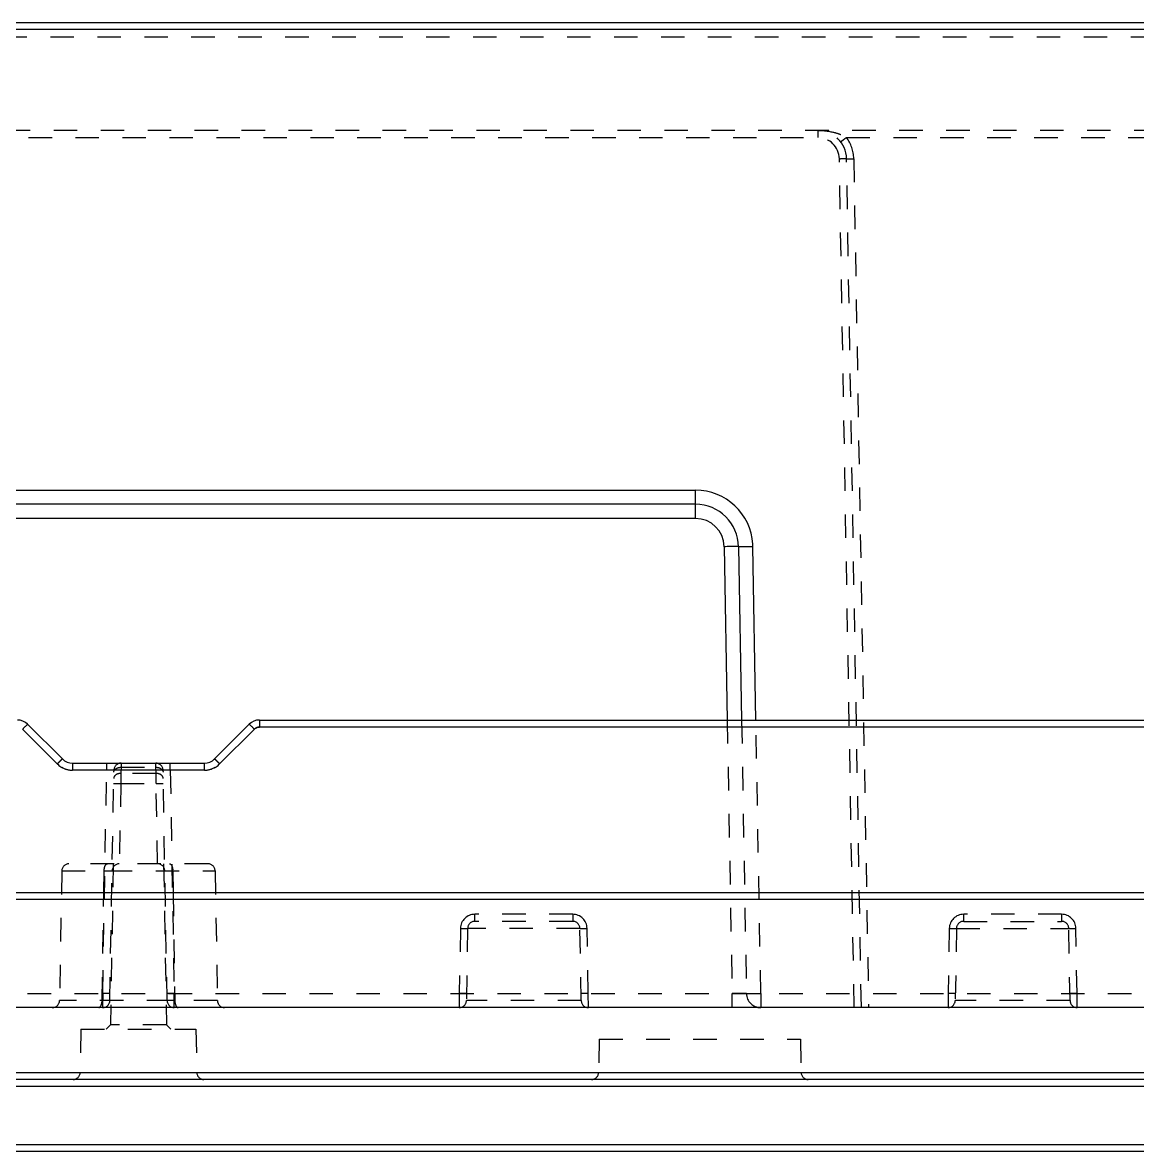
# Model space of a CAD drawing. Header units: millimetres. Extents: x 1803 to 4269, y -6912 to 1836.
# Drawn here: x 2945.9 to 3023.4, y -171.3 to -92.8 of the extents above; entities that cross this region are included whole.
import ezdxf

# ---------------------------------------------------------------- set-up
doc = ezdxf.new("R2010")
doc.units = ezdxf.units.MM
doc.header["$LTSCALE"] = 16.335
doc.linetypes.add('HIDDEN', pattern=[0.2, 0.1, -0.1])
doc.layers.get('0').update_dxf_attribs({"linetype": 'CONTINUOUS'})
doc.layers.add('DEFAULT_2', color=8, linetype='HIDDEN')

msp = doc.modelspace()

# ---------------------------------------------------------------- linework, layer by layer
at = {"color": 7, "linetype": 'Continuous'}
for p, q in [((2843.226, -92.834), (3101.726, -92.834)), ((3098.413, -93.325), (2847.039, -93.325)), ((2847.598, -125.351), (2992.667, -125.351)), ((2992.667, -127.316), (2992.667, -125.351)), ((2992.667, -126.334), (2847.598, -126.334)), ((2992.667, -127.316), (2847.632, -127.316)), ((2994.667, -129.281), (2994.877, -141.334)), ((2995.667, -129.281), (2995.877, -141.334)), ((2996.877, -141.334), (2996.667, -129.282)), ((2945.865, -141.971), (2948.28, -144.386)), ((2946.219, -141.627), (2948.633, -144.041)), ((2959.219, -144.041), (2961.633, -141.627)), ((2959.573, -144.386), (2961.987, -141.971)), ((2962.34, -141.334), (3097.593, -141.334)), ((2962.34, -141.334), (2962.34, -141.825)), ((3097.593, -141.825), (2962.34, -141.825)), ((2949.34, -144.334), (2958.512, -144.334)), ((2949.34, -144.334), (2949.34, -144.825)), ((2958.512, -144.825), (2958.512, -144.334)), ((2958.512, -144.825), (2949.34, -144.825)), ((3095.757, -153.825), (2849.195, -153.825)), ((2849.196, -153.334), (3095.757, -153.334)), ((3105.206, -161.334), (2710.726, -161.334)), ((2851.798, -165.842), (3032.744, -165.842)), ((3032.743, -166.334), (2851.798, -166.334)), ((3033.584, -166.825), (2871.095, -166.825)), ((2860.701, -170.842), (3033.798, -170.842)), ((3033.813, -171.334), (2711.392, -171.334))]:
    msp.add_line(p, q, dxfattribs=at)
for centre, radius, start, end in [((2992.667, -129.351), 4, 3.44924, 89.99365), ((2992.667, -129.334), 3, 1.00443, 89.99822), ((2992.667, -129.316), 2, 0.99965, 89.99384), ((2992.705, -129.351), 3.962, 1.00248, 3.4773), ((2945.512, -142.334), 1, 44.99992, 90), ((2962.34, -142.334), 1, 90, 135.00008), ((2949.333, -143.332), 1.49, 225.00265, 227.70871), ((2949.346, -143.318), 1.509, 227.72038, 239.96126), ((2949.34, -143.334), 1, 224.99997, 270), ((2958.512, -143.334), 1, 270, 315.00005), ((2958.507, -143.318), 1.509, 300.03885, 312.27965), ((2958.519, -143.332), 1.49, 312.29128, 314.99735)]:
    msp.add_arc(centre, radius, start, end, dxfattribs=at)
for points, knots in [([(2995.667, -129.281), (2995.667, -129.28), (2995.657, -129.28), (2995.646, -129.277), (2995.62, -129.277), (2995.588, -129.276), (2995.546, -129.275), (2995.474, -129.274), (2995.365, -129.274), (2995.215, -129.274), (2995.045, -129.276), (2994.859, -129.278), (2994.732, -129.28), (2994.667, -129.281)], [0, 0, 0, 0, 0.005121, 0.019616, 0.043456, 0.076482, 0.118452, 0.168889, 0.29306, 0.444437, 0.617359, 0.805359, 1, 1, 1, 1]), ([(2996.667, -129.281), (2996.544, -129.283), (2996.362, -129.286), (2996.126, -129.288), (2995.97, -129.289), (2995.856, -129.288), (2995.782, -129.287), (2995.74, -129.287), (2995.709, -129.285), (2995.685, -129.285), (2995.675, -129.283), (2995.667, -129.283), (2995.667, -129.281)], [0, 0, 0, 0, 0.367943, 0.546914, 0.706787, 0.8363, 0.887694, 0.929386, 0.960979, 0.982859, 0.995625, 1, 1, 1, 1]), ([(2946.219, -141.627), (2946.218, -141.626), (2946.215, -141.63), (2946.211, -141.633), (2946.202, -141.641), (2946.184, -141.657), (2946.154, -141.686), (2946.11, -141.729), (2946.056, -141.782), (2945.973, -141.864), (2945.909, -141.928), (2945.865, -141.971)], [0, 0, 0, 0, 0.00486, 0.019002, 0.042347, 0.074764, 0.166251, 0.292336, 0.450008, 0.628763, 1, 1, 1, 1]), ([(2961.987, -141.971), (2961.944, -141.928), (2961.879, -141.864), (2961.796, -141.782), (2961.742, -141.729), (2961.698, -141.686), (2961.668, -141.657), (2961.65, -141.641), (2961.642, -141.633), (2961.637, -141.63), (2961.634, -141.626), (2961.633, -141.627)], [0, 0, 0, 0, 0.371237, 0.549992, 0.707664, 0.833749, 0.925236, 0.957653, 0.980998, 0.99514, 1, 1, 1, 1]), ([(2948.28, -144.386), (2948.323, -144.342), (2948.387, -144.279), (2948.47, -144.197), (2948.524, -144.143), (2948.569, -144.1), (2948.599, -144.072), (2948.616, -144.056), (2948.625, -144.047), (2948.63, -144.044), (2948.633, -144.04), (2948.633, -144.041)], [0, 0, 0, 0, 0.371237, 0.549992, 0.707664, 0.833749, 0.925236, 0.957653, 0.980998, 0.99514, 1, 1, 1, 1]), ([(2959.219, -144.041), (2959.22, -144.04), (2959.223, -144.044), (2959.227, -144.047), (2959.236, -144.056), (2959.254, -144.072), (2959.284, -144.1), (2959.328, -144.143), (2959.382, -144.197), (2959.465, -144.279), (2959.529, -144.342), (2959.573, -144.386)], [0, 0, 0, 0, 0.00486, 0.019002, 0.042347, 0.074764, 0.166251, 0.292336, 0.450008, 0.628763, 1, 1, 1, 1])]:
    msp.add_open_spline(points, degree=3, knots=knots, dxfattribs=at)
for points in [[(2961.987, -141.971), (2962.048, -141.91), (2962.128, -141.865), (2962.211, -141.842)], [(2962.211, -141.842), (2962.253, -141.831), (2962.297, -141.825), (2962.34, -141.825)], [(2948.59, -144.624), (2948.814, -144.753), (2949.082, -144.825), (2949.34, -144.825)], [(2958.512, -144.825), (2958.771, -144.825), (2959.038, -144.753), (2959.262, -144.624)]]:
    msp.add_open_spline(points, degree=3, dxfattribs=at)
at = {"layer": 'DEFAULT_2', "color": 8, "linetype": 'HIDDEN'}
for p, q in [((2843.257, -93.816), (3101.695, -93.816)), ((3096.682, -100.334), (2848.271, -100.334)), ((3001.176, -100.334), (3001.176, -100.825)), ((2848.27, -100.825), (3001.176, -100.825)), ((3003.163, -100.825), (3072.323, -100.825)), ((3003.706, -161.334), (3002.676, -102.299)), ((3004.206, -161.334), (3003.176, -102.299)), ((3003.676, -102.299), (3004.706, -161.334)), ((2994.877, -141.334), (2995.209, -160.351)), ((2995.877, -141.334), (2996.209, -160.351)), ((2997.209, -160.351), (2996.877, -141.334)), ((2951.714, -144.334), (2951.714, -144.825)), ((2952.714, -144.334), (2952.712, -144.62)), ((2955.141, -144.62), (2955.138, -144.334)), ((2956.138, -144.825), (2956.138, -144.334)), ((2951.443, -160.351), (2951.714, -144.825)), ((2951.935, -160.842), (2952.214, -144.825)), ((2952.704, -145.047), (2952.698, -145.743)), ((2952.712, -144.62), (2952.704, -145.047)), ((2955.148, -145.047), (2952.704, -145.047)), ((2952.712, -144.62), (2955.141, -144.62)), ((2955.148, -145.047), (2955.141, -144.62)), ((2955.154, -145.743), (2955.148, -145.047)), ((2955.918, -160.842), (2955.638, -144.825)), ((2956.138, -144.825), (2956.409, -160.351)), ((2952.698, -145.743), (2952.601, -151.334)), ((2952.698, -145.743), (2955.154, -145.743)), ((2955.252, -151.334), (2955.154, -145.743)), ((2958.759, -151.334), (2949.093, -151.334)), ((2952.176, -151.334), (2951.981, -162.534)), ((2955.676, -151.334), (2955.872, -162.534)), ((2948.592, -151.825), (2948.435, -160.842)), ((2948.592, -151.825), (2959.26, -151.825)), ((2951.516, -153.334), (2951.54, -151.825)), ((2956.313, -151.825), (2956.337, -153.334)), ((2959.26, -151.825), (2959.418, -160.842)), ((2951.396, -160.842), (2951.516, -153.334)), ((2956.337, -153.334), (2956.457, -160.842)), ((2984.13, -154.842), (2977.322, -154.842)), ((2977.322, -155.334), (2977.322, -154.842)), ((2984.129, -155.334), (2977.324, -155.334)), ((2984.13, -154.842), (2984.13, -155.334)), ((3018.13, -154.842), (3011.322, -154.842)), ((3011.322, -155.334), (3011.322, -154.842)), ((3011.322, -155.334), (3018.13, -155.334)), ((3018.13, -154.842), (3018.13, -155.334)), ((2976.322, -155.825), (2976.243, -160.351)), ((2976.822, -155.825), (2976.735, -160.842)), ((2984.63, -155.825), (2976.822, -155.825)), ((2984.718, -160.842), (2984.63, -155.825)), ((2985.209, -160.351), (2985.13, -155.825)), ((3010.322, -155.825), (3010.243, -160.351)), ((3010.822, -155.825), (3010.735, -160.842)), ((3010.822, -155.825), (3018.63, -155.825)), ((3018.718, -160.842), (3018.63, -155.825)), ((3019.209, -160.351), (3019.13, -155.825)), ((2848.209, -160.351), (3097.243, -160.351)), ((2959.418, -160.842), (2948.435, -160.842)), ((2951.443, -160.351), (2951.435, -161.334)), ((2956.418, -161.334), (2956.409, -160.351)), ((2976.243, -160.351), (2976.235, -161.334)), ((2984.718, -160.842), (2976.735, -160.842)), ((2985.218, -161.334), (2985.209, -160.351)), ((2995.209, -161.334), (2995.209, -160.351)), ((2997.209, -160.351), (2997.209, -161.334)), ((3010.243, -160.351), (3010.235, -161.334)), ((3018.718, -160.842), (3010.735, -160.842)), ((3019.218, -161.334), (3019.209, -160.351)), ((2949.926, -162.834), (2949.874, -165.842)), ((2949.926, -162.834), (2957.926, -162.834)), ((2951.981, -162.534), (2951.675, -162.834)), ((2955.872, -162.534), (2951.981, -162.534)), ((2955.872, -162.534), (2956.177, -162.834)), ((2957.926, -162.834), (2957.979, -165.842)), ((2985.976, -163.534), (2985.936, -165.842)), ((2985.977, -163.534), (2999.975, -163.534)), ((2999.976, -163.534), (3000.016, -165.842))]:
    msp.add_line(p, q, dxfattribs=at)
for centre, radius, start, end in [((3001.176, -102.334), 2, 1, 90), ((3001.176, -102.325), 1.5, 0.99967, 89.99386), ((3001.176, -102.342), 2.5, 0.99803, 37.37316), ((2952.714, -144.834), 0.5, 90, 179), ((2955.138, -144.834), 0.5, 1, 90), ((2949.34, -143.325), 1.5, 239.96126, 270.00274), ((2958.512, -143.325), 1.5, 269.99708, 300.03885), ((2949.092, -151.834), 0.5, 90, 179), ((2952.592, -151.834), 0.5, 90, 179), ((2955.26, -151.834), 0.5, 1, 90), ((2958.76, -151.834), 0.5, 1, 90), ((2955.305, -151.834), 1.008, 0.50229, 4.6723), ((2977.322, -155.842), 1, 90.00263, 179.00327), ((2977.322, -155.834), 0.5, 90, 179), ((2984.13, -155.842), 1, 0.99711, 89.99652), ((2984.13, -155.834), 0.5, 1, 90), ((3011.322, -155.842), 1, 90.00263, 179.00327), ((3011.322, -155.834), 0.5, 90, 179), ((3018.13, -155.842), 1, 0.99711, 89.99652), ((3018.13, -155.834), 0.5, 1, 90), ((2947.935, -160.834), 0.5, 270, 359), ((2951.435, -160.834), 0.5, 270, 359), ((2956.418, -160.834), 0.5, 181, 270), ((2959.918, -160.834), 0.5, 181, 270), ((2976.235, -160.834), 0.5, 270, 359), ((2985.218, -160.834), 0.5, 181, 270), ((2997.209, -160.334), 1, 180.99985, 270), ((3010.235, -160.834), 0.5, 270, 359), ((3019.218, -160.834), 0.5, 181, 270), ((2949.374, -165.834), 0.5, 270, 359), ((2958.479, -165.834), 0.5, 181, 270), ((2985.436, -165.834), 0.5, 270, 359), ((3000.516, -165.834), 0.5, 181, 270)]:
    msp.add_arc(centre, radius, start, end, dxfattribs=at)
for points, knots in [([(3001.176, -100.334), (3001.524, -100.334), (3002.05, -100.387), (3002.713, -100.583), (3003.023, -100.733), (3003.163, -100.825)], [0, 0, 0, 0, 0.504762, 0.757669, 1, 1, 1, 1]), ([(3002.765, -101.12), (3002.766, -101.12), (3002.769, -101.117), (3002.775, -101.115), (3002.785, -101.107), (3002.804, -101.094), (3002.838, -101.069), (3002.887, -101.033), (3002.949, -100.987), (3003.042, -100.917), (3003.114, -100.862), (3003.163, -100.825)], [0, 0, 0, 0, 0.004896, 0.019055, 0.042417, 0.07485, 0.166372, 0.292489, 0.450186, 0.628938, 1, 1, 1, 1]), ([(3002.676, -102.299), (3002.739, -102.298), (3002.832, -102.296), (3002.95, -102.295), (3003.025, -102.295), (3003.086, -102.295), (3003.128, -102.296), (3003.152, -102.297), (3003.165, -102.297), (3003.171, -102.298), (3003.176, -102.298), (3003.176, -102.299)], [0, 0, 0, 0, 0.38185, 0.555134, 0.706574, 0.830886, 0.923122, 0.956173, 0.980151, 0.994803, 1, 1, 1, 1]), ([(3003.176, -102.299), (3003.176, -102.3), (3003.181, -102.299), (3003.186, -102.301), (3003.199, -102.301), (3003.223, -102.302), (3003.265, -102.302), (3003.327, -102.303), (3003.405, -102.302), (3003.522, -102.301), (3003.614, -102.3), (3003.676, -102.299)], [0, 0, 0, 0, 0.004999, 0.019229, 0.042669, 0.075191, 0.166913, 0.293241, 0.451112, 0.629887, 1, 1, 1, 1]), ([(2948.633, -144.041), (2948.633, -144.04), (2948.63, -144.044), (2948.625, -144.047), (2948.616, -144.056), (2948.599, -144.072), (2948.569, -144.1), (2948.524, -144.143), (2948.47, -144.197), (2948.387, -144.279), (2948.323, -144.342), (2948.28, -144.386)], [0, 0, 0, 0, 0.00486, 0.019002, 0.042347, 0.074764, 0.166251, 0.292336, 0.450008, 0.628763, 1, 1, 1, 1]), ([(2959.573, -144.386), (2959.529, -144.342), (2959.465, -144.279), (2959.382, -144.197), (2959.328, -144.143), (2959.284, -144.1), (2959.254, -144.072), (2959.236, -144.056), (2959.227, -144.047), (2959.223, -144.044), (2959.22, -144.04), (2959.219, -144.041)], [0, 0, 0, 0, 0.371237, 0.549992, 0.707664, 0.833749, 0.925236, 0.957653, 0.980998, 0.99514, 1, 1, 1, 1]), ([(2952.214, -144.825), (2952.214, -144.824), (2952.209, -144.824), (2952.204, -144.823), (2952.191, -144.823), (2952.166, -144.822), (2952.124, -144.822), (2952.063, -144.821), (2951.989, -144.822), (2951.871, -144.823), (2951.778, -144.824), (2951.714, -144.825)], [0, 0, 0, 0, 0.005241, 0.020073, 0.04427, 0.077478, 0.16945, 0.293009, 0.444483, 0.617505, 1, 1, 1, 1]), ([(2952.704, -145.047), (2952.642, -145.046), (2952.519, -145.065), (2952.314, -145.145), (2952.206, -145.298), (2952.204, -145.395)], [0, 0, 0, 0, 0.282273, 0.561357, 1, 1, 1, 1]), ([(2952.212, -144.968), (2952.213, -144.872), (2952.322, -144.719), (2952.526, -144.638), (2952.65, -144.62), (2952.712, -144.62)], [0, 0, 0, 0, 0.439275, 0.718217, 1, 1, 1, 1]), ([(2955.141, -144.62), (2955.202, -144.62), (2955.326, -144.638), (2955.53, -144.719), (2955.639, -144.872), (2955.64, -144.968)], [0, 0, 0, 0, 0.281783, 0.560725, 1, 1, 1, 1]), ([(2955.648, -145.395), (2955.646, -145.298), (2955.538, -145.145), (2955.334, -145.065), (2955.21, -145.046), (2955.148, -145.047)], [0, 0, 0, 0, 0.438643, 0.717727, 1, 1, 1, 1]), ([(2956.138, -144.825), (2956.074, -144.824), (2955.982, -144.823), (2955.864, -144.822), (2955.789, -144.821), (2955.728, -144.822), (2955.686, -144.822), (2955.662, -144.823), (2955.649, -144.823), (2955.643, -144.824), (2955.638, -144.824), (2955.638, -144.825)], [0, 0, 0, 0, 0.382495, 0.555517, 0.706991, 0.83055, 0.922522, 0.95573, 0.979927, 0.994759, 1, 1, 1, 1]), ([(2952.198, -145.743), (2952.198, -145.742), (2952.203, -145.742), (2952.209, -145.741), (2952.221, -145.741), (2952.245, -145.74), (2952.287, -145.739), (2952.35, -145.739), (2952.427, -145.739), (2952.545, -145.74), (2952.637, -145.742), (2952.698, -145.743)], [0, 0, 0, 0, 0.004999, 0.019229, 0.042669, 0.075191, 0.166913, 0.293241, 0.451112, 0.629887, 1, 1, 1, 1]), ([(2955.154, -145.743), (2955.216, -145.742), (2955.307, -145.74), (2955.425, -145.739), (2955.502, -145.739), (2955.565, -145.739), (2955.607, -145.74), (2955.631, -145.741), (2955.644, -145.741), (2955.649, -145.742), (2955.654, -145.742), (2955.654, -145.743)], [0, 0, 0, 0, 0.370113, 0.548888, 0.706759, 0.833087, 0.924809, 0.957331, 0.980771, 0.995001, 1, 1, 1, 1]), ([(2951.57, -151.584), (2951.587, -151.519), (2951.622, -151.414), (2951.721, -151.334), (2951.763, -151.334)], [0, 0, 0, 0, 0.616079, 1, 1, 1, 1]), ([(2956.089, -151.334), (2956.15, -151.334), (2956.24, -151.439), (2956.288, -151.592), (2956.305, -151.697), (2956.309, -151.752)], [0, 0, 0, 0, 0.370775, 0.666404, 1, 1, 1, 1]), ([(2951.54, -151.825), (2951.615, -151.825), (2951.721, -151.824), (2951.855, -151.824), (2951.935, -151.823), (2951.999, -151.824), (2952.042, -151.824), (2952.068, -151.824), (2952.081, -151.824), (2952.087, -151.825), (2952.092, -151.824), (2952.092, -151.825)], [0, 0, 0, 0, 0.408177, 0.578828, 0.723927, 0.841032, 0.9277, 0.958857, 0.98149, 0.995298, 1, 1, 1, 1]), ([(2955.76, -151.825), (2955.76, -151.824), (2955.766, -151.825), (2955.771, -151.824), (2955.785, -151.824), (2955.81, -151.824), (2955.854, -151.824), (2955.918, -151.823), (2955.998, -151.824), (2956.131, -151.824), (2956.238, -151.825), (2956.313, -151.825)], [0, 0, 0, 0, 0.004702, 0.01851, 0.041143, 0.0723, 0.158968, 0.276073, 0.421172, 0.591823, 1, 1, 1, 1]), ([(2976.322, -155.825), (2976.384, -155.826), (2976.476, -155.827), (2976.593, -155.828), (2976.671, -155.829), (2976.733, -155.828), (2976.775, -155.828), (2976.799, -155.827), (2976.812, -155.827), (2976.817, -155.826), (2976.822, -155.826), (2976.822, -155.825)], [0, 0, 0, 0, 0.370112, 0.548888, 0.70676, 0.833087, 0.924809, 0.957331, 0.980771, 0.995001, 1, 1, 1, 1]), ([(2984.63, -155.825), (2984.63, -155.826), (2984.635, -155.826), (2984.64, -155.827), (2984.653, -155.827), (2984.677, -155.828), (2984.719, -155.828), (2984.782, -155.829), (2984.859, -155.828), (2984.977, -155.827), (2985.068, -155.826), (2985.13, -155.825)], [0, 0, 0, 0, 0.004999, 0.019229, 0.042669, 0.075191, 0.166913, 0.29324, 0.451112, 0.629888, 1, 1, 1, 1]), ([(3010.322, -155.825), (3010.384, -155.826), (3010.476, -155.827), (3010.593, -155.828), (3010.671, -155.829), (3010.733, -155.828), (3010.775, -155.828), (3010.799, -155.827), (3010.812, -155.827), (3010.817, -155.826), (3010.822, -155.826), (3010.822, -155.825)], [0, 0, 0, 0, 0.370112, 0.548888, 0.70676, 0.833087, 0.924809, 0.957331, 0.980771, 0.995001, 1, 1, 1, 1]), ([(3018.63, -155.825), (3018.63, -155.826), (3018.635, -155.826), (3018.64, -155.827), (3018.653, -155.827), (3018.677, -155.828), (3018.719, -155.828), (3018.782, -155.829), (3018.859, -155.828), (3018.977, -155.827), (3019.068, -155.826), (3019.13, -155.825)], [0, 0, 0, 0, 0.004999, 0.019229, 0.042669, 0.075191, 0.166913, 0.29324, 0.451112, 0.629888, 1, 1, 1, 1]), ([(2951.935, -160.842), (2951.935, -160.843), (2951.93, -160.842), (2951.925, -160.844), (2951.912, -160.843), (2951.888, -160.844), (2951.846, -160.844), (2951.784, -160.844), (2951.706, -160.844), (2951.575, -160.843), (2951.47, -160.843), (2951.396, -160.842)], [0, 0, 0, 0, 0.004415, 0.017428, 0.038948, 0.068862, 0.153409, 0.269644, 0.415384, 0.588263, 1, 1, 1, 1]), ([(2951.943, -160.351), (2951.943, -160.352), (2951.938, -160.352), (2951.933, -160.353), (2951.92, -160.353), (2951.896, -160.354), (2951.854, -160.355), (2951.792, -160.355), (2951.714, -160.355), (2951.597, -160.354), (2951.505, -160.352), (2951.443, -160.351)], [0, 0, 0, 0, 0.004999, 0.019229, 0.042669, 0.075191, 0.166913, 0.293241, 0.451112, 0.629887, 1, 1, 1, 1]), ([(2956.409, -160.351), (2956.347, -160.352), (2956.256, -160.354), (2956.138, -160.355), (2956.061, -160.355), (2955.998, -160.355), (2955.956, -160.354), (2955.932, -160.353), (2955.919, -160.353), (2955.914, -160.352), (2955.909, -160.352), (2955.909, -160.351)], [0, 0, 0, 0, 0.370113, 0.548888, 0.706759, 0.833087, 0.924809, 0.957331, 0.980771, 0.995001, 1, 1, 1, 1]), ([(2956.457, -160.842), (2956.383, -160.843), (2956.278, -160.843), (2956.146, -160.844), (2956.068, -160.844), (2956.006, -160.844), (2955.964, -160.844), (2955.94, -160.843), (2955.928, -160.844), (2955.922, -160.842), (2955.918, -160.843), (2955.918, -160.842)], [0, 0, 0, 0, 0.411721, 0.584598, 0.730337, 0.846575, 0.931125, 0.961043, 0.982566, 0.995582, 1, 1, 1, 1]), ([(2956.457, -160.842), (2956.457, -160.922), (2956.475, -161.068), (2956.528, -161.211), (2956.57, -161.263)], [0, 0, 0, 0, 0.541972, 1, 1, 1, 1]), ([(2976.743, -160.351), (2976.743, -160.352), (2976.738, -160.352), (2976.733, -160.353), (2976.72, -160.353), (2976.696, -160.354), (2976.654, -160.355), (2976.592, -160.355), (2976.514, -160.355), (2976.397, -160.354), (2976.305, -160.352), (2976.243, -160.351)], [0, 0, 0, 0, 0.004999, 0.019229, 0.042669, 0.075191, 0.166913, 0.293241, 0.451112, 0.629887, 1, 1, 1, 1]), ([(2985.209, -160.351), (2985.147, -160.352), (2985.056, -160.354), (2984.938, -160.355), (2984.861, -160.355), (2984.798, -160.355), (2984.756, -160.354), (2984.732, -160.353), (2984.719, -160.353), (2984.714, -160.352), (2984.709, -160.352), (2984.709, -160.351)], [0, 0, 0, 0, 0.370113, 0.548888, 0.706759, 0.833087, 0.924809, 0.957331, 0.980771, 0.995001, 1, 1, 1, 1]), ([(2996.209, -160.351), (2996.209, -160.353), (2996.199, -160.352), (2996.187, -160.355), (2996.162, -160.355), (2996.129, -160.357), (2996.087, -160.357), (2996.016, -160.358), (2995.907, -160.359), (2995.758, -160.358), (2995.587, -160.357), (2995.402, -160.354), (2995.274, -160.352), (2995.209, -160.351)], [0, 0, 0, 0, 0.005228, 0.020049, 0.044236, 0.077436, 0.11928, 0.169398, 0.292956, 0.444439, 0.617475, 0.805012, 1, 1, 1, 1]), ([(2996.209, -160.351), (2996.209, -160.353), (2996.219, -160.352), (2996.23, -160.355), (2996.256, -160.355), (2996.288, -160.357), (2996.33, -160.357), (2996.402, -160.358), (2996.511, -160.359), (2996.66, -160.358), (2996.831, -160.357), (2997.016, -160.354), (2997.144, -160.352), (2997.209, -160.351)], [0, 0, 0, 0, 0.005123, 0.019624, 0.043474, 0.076514, 0.11851, 0.168985, 0.293214, 0.444609, 0.617482, 0.805393, 1, 1, 1, 1]), ([(3010.743, -160.351), (3010.743, -160.352), (3010.738, -160.352), (3010.733, -160.353), (3010.72, -160.353), (3010.696, -160.354), (3010.654, -160.355), (3010.592, -160.355), (3010.514, -160.355), (3010.397, -160.354), (3010.305, -160.352), (3010.243, -160.351)], [0, 0, 0, 0, 0.004999, 0.019229, 0.042669, 0.075191, 0.166913, 0.293241, 0.451112, 0.629887, 1, 1, 1, 1]), ([(3019.209, -160.351), (3019.147, -160.352), (3019.056, -160.354), (3018.938, -160.355), (3018.861, -160.355), (3018.798, -160.355), (3018.756, -160.354), (3018.732, -160.353), (3018.719, -160.353), (3018.714, -160.352), (3018.709, -160.352), (3018.709, -160.351)], [0, 0, 0, 0, 0.370113, 0.548888, 0.706759, 0.833087, 0.924809, 0.957331, 0.980771, 0.995001, 1, 1, 1, 1]), ([(2951.165, -161.334), (2951.184, -161.334), (2951.241, -161.314), (2951.315, -161.229), (2951.347, -161.144), (2951.361, -161.094)], [0, 0, 0, 0, 0.174671, 0.523291, 1, 1, 1, 1]), ([(2956.57, -161.263), (2956.579, -161.274), (2956.61, -161.308), (2956.655, -161.334), (2956.687, -161.334)], [0, 0, 0, 0, 0.301655, 1, 1, 1, 1])]:
    msp.add_open_spline(points, degree=3, knots=knots, dxfattribs=at)
for points in [[(2962.34, -141.825), (2962.213, -141.825), (2962.077, -141.881), (2961.987, -141.971)], [(2951.54, -151.825), (2951.54, -151.744), (2951.55, -151.663), (2951.57, -151.584)], [(2951.361, -161.094), (2951.384, -161.013), (2951.395, -160.927), (2951.396, -160.842)]]:
    msp.add_open_spline(points, degree=3, dxfattribs=at)

doc.saveas('drawing.dxf')
